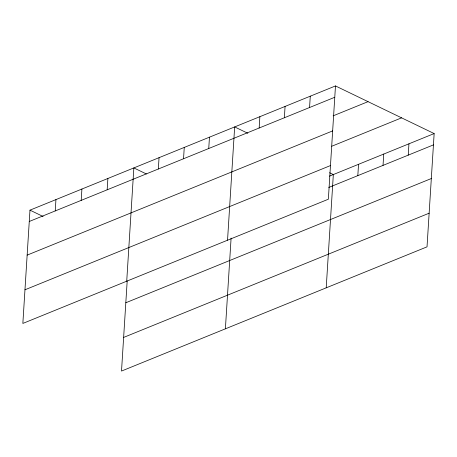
<?xml version="1.0" encoding="UTF-8"?>
<svg xmlns="http://www.w3.org/2000/svg" width="457" height="457" viewBox="0 0 457 457"><rect width="100%" height="100%" fill="white"/><g stroke="black" fill="none" stroke-linecap="round" stroke-linejoin="round"><path stroke-width="0.69" d="M335.484 85.939L29.979 210.151L22.85 323.436L328.354 199.218L335.484 85.939L434.15 133.564L427.021 246.849L121.516 371.061L127.183 281.026M55.234 210.923L55.943 199.595M81.197 200.366L81.912 189.038M107.166 189.809L107.881 178.476M126.72 281.204L133.85 167.919L146.371 173.963M158.339 168.999L159.053 157.671M183.543 158.75L184.257 147.422M208.746 148.502L209.46 137.174M227.54 240.211L234.664 126.926L247.814 133.273M225.392 328.829L231.099 238.091M259.159 128.011L259.867 116.678M284.363 117.763L285.071 106.43M309.566 107.515L310.28 96.187M326.207 287.836L333.336 174.557L329.577 172.74M357.825 175.637L358.539 164.309M383.029 165.388L383.743 154.06M408.232 155.14L408.946 143.812M29.265 221.485L334.77 97.267M333.142 115.844L368.045 101.654M27.146 255.126L332.65 130.908M331.793 146.229L401.589 117.849M24.969 289.789L330.474 165.571M329.457 176.134L434.15 133.564M328.743 187.461L433.436 144.892M125.818 302.757L431.322 178.538M123.636 337.42L429.14 213.202M29.979 210.151L43.124 216.498"/></g></svg>
